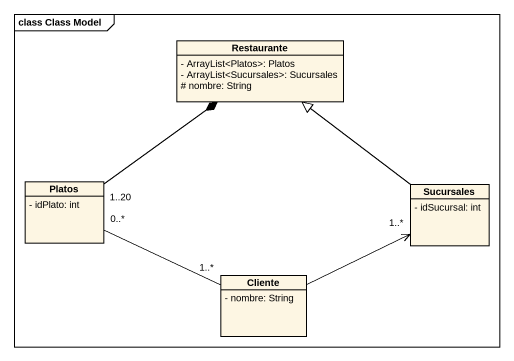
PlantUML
@startuml
mainframe class Class Model
hide circle
hide empty members
skinparam classAttributeIconSize 0
class Restaurante {
  - ArrayList<Platos>: Platos
  - ArrayList<Sucursales>: Sucursales
  # nombre: String
}
class Platos {
  - idPlato: int
}
class Sucursales {
  - idSucursal: int
}
class Cliente {
  - nombre: String
}
Platos "1..20" -up-* Restaurante
Sucursales -up-|> Restaurante
Cliente "1..*" -left- "0..*" Platos
Cliente -right-> "1..*" Sucursales
@enduml
